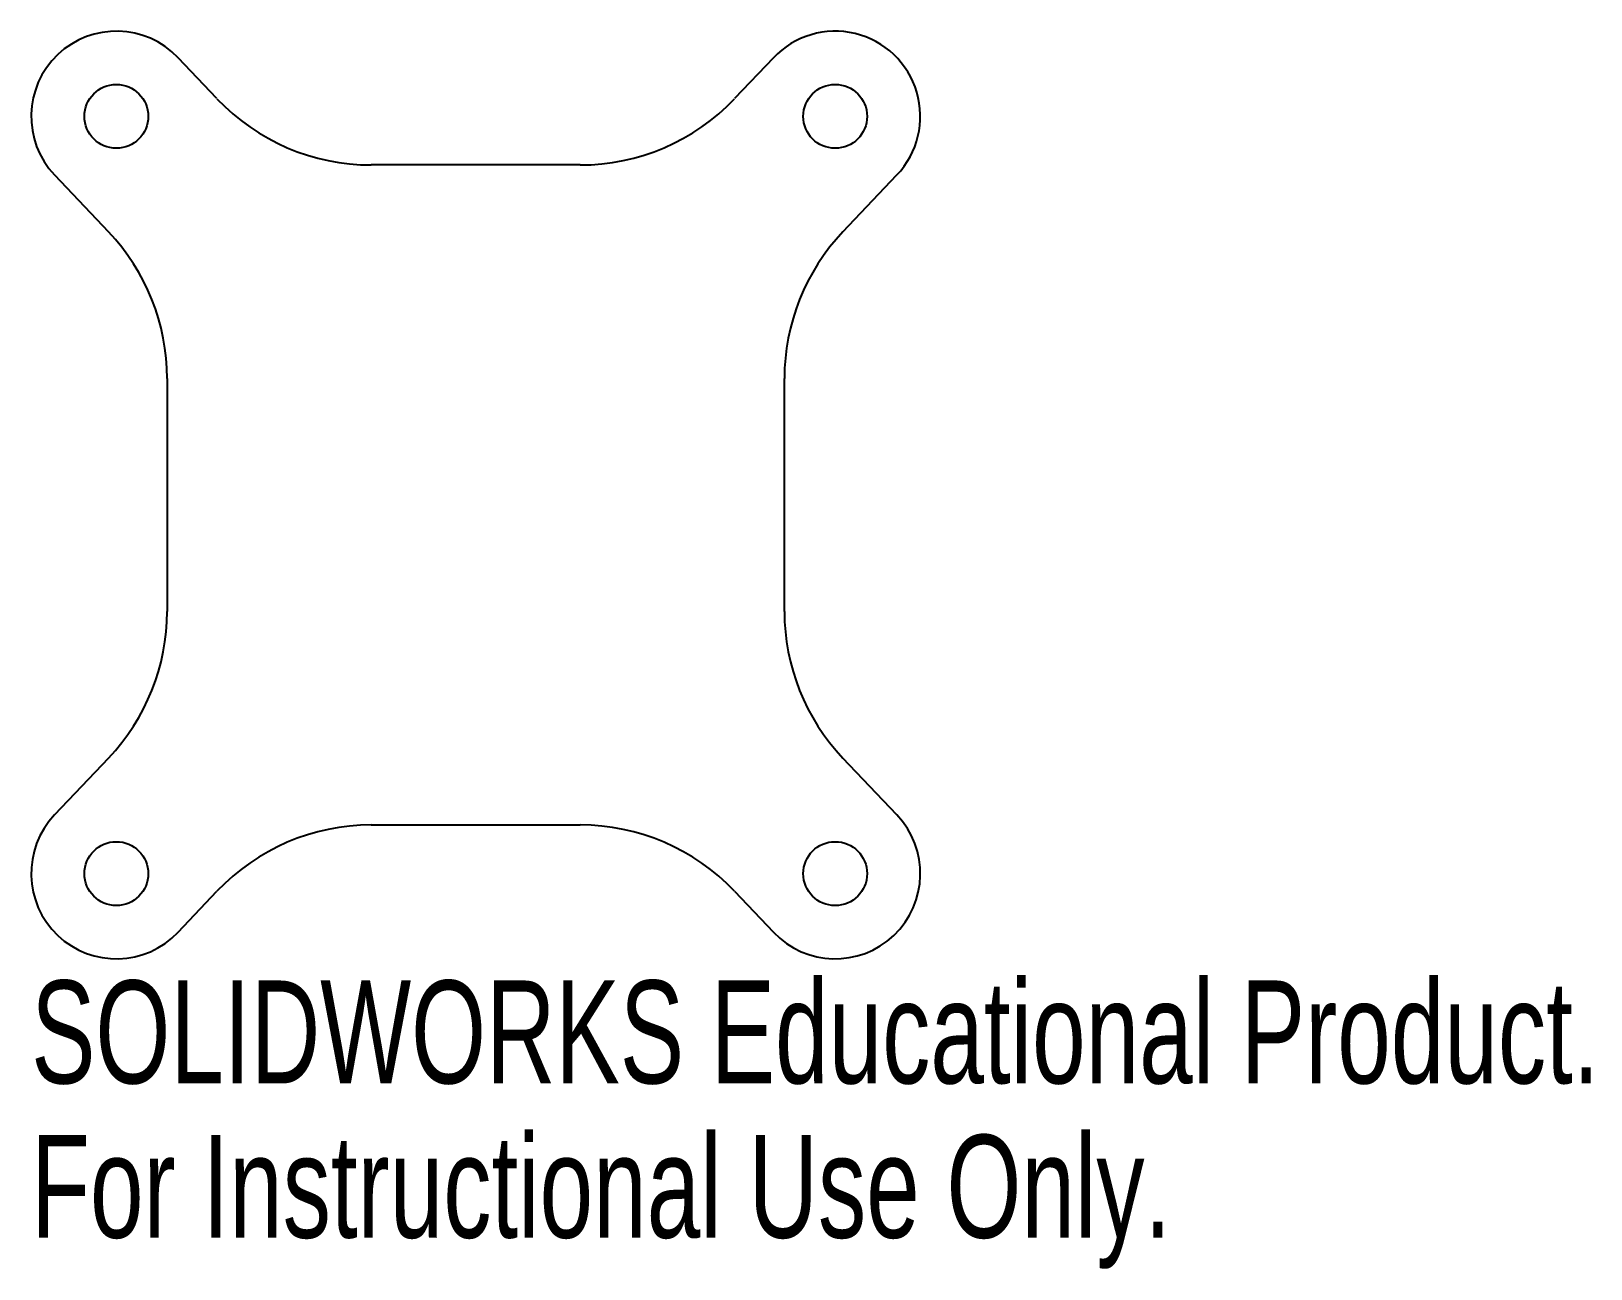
# Model space of a CAD drawing. Header units: millimetres. Extents: x -20.9 to 52.4, y -36.3 to 21.8.
import ezdxf

# ---------------------------------------------------------------- set-up
doc = ezdxf.new("R2010")
doc.units = ezdxf.units.MM
doc.styles.add('SLDTEXTSTYLE0', font='TXT', dxfattribs={"width": 0.7})

msp = doc.modelspace()

# ---------------------------------------------------------------- linework, layer by layer
at = {"color": 7, "linetype": 'Continuous', "lineweight": 25}
for p, q in [((-12.158, 18.615), (-13.984, 20.538)), ((13.984, 20.538), (12.158, 18.615)), ((4.906, 15.5), (-4.906, 15.5)), ((-19.786, 15.03), (-17.248, 12.357)), ((17.248, 12.357), (19.786, 15.03)), ((-14.5, 5.472), (-14.5, -5.472)), ((14.5, -5.472), (14.5, 5.472)), ((-17.248, -12.357), (-19.786, -15.03)), ((19.786, -15.03), (17.248, -12.357)), ((-4.906, -15.5), (4.906, -15.5)), ((-13.984, -20.538), (-12.158, -18.615)), ((12.158, -18.615), (13.984, -20.538))]:
    msp.add_line(p, q, dxfattribs=at)
for centre in [(-16.885, 17.784), (16.885, 17.784), (-16.885, -17.784), (16.885, -17.784)]:
    msp.add_circle(centre, 1.5, dxfattribs=at)
for centre, radius, start, end in [((-16.885, 17.784), 4, 43.51431, 223.51431), ((16.885, 17.784), 4, 316.48569, 136.48569), ((-4.906, 25.5), 10, 223.51431, 270), ((4.906, 25.5), 10, 270, 316.48569), ((-24.5, 5.472), 10, 0, 43.51431), ((24.5, 5.472), 10, 136.48569, 180), ((-24.5, -5.472), 10, 316.48569, 0), ((24.5, -5.472), 10, 180, 223.51431), ((-16.885, -17.784), 4, 136.48569, 316.48569), ((16.885, -17.784), 4, 223.51431, 43.51431), ((-4.906, -25.5), 10, 90, 136.48569), ((4.906, -25.5), 10, 43.51431, 90)]:
    msp.add_arc(centre, radius, start, end, dxfattribs=at)

# ---------------------------------------------------------------- texts
at = {"color": 7, "linetype": 'Continuous', "char_height": 4.83362, "attachment_point": 1, "style": 'SLDTEXTSTYLE0'}
for s, insert in [('SOLIDWORKS Educational Product.', (-20.885, -22.803)), ('For Instructional Use Only.', (-20.885, -30.054))]:
    msp.add_mtext(s, dxfattribs=dict(at, insert=insert))

doc.saveas('drawing.dxf')
